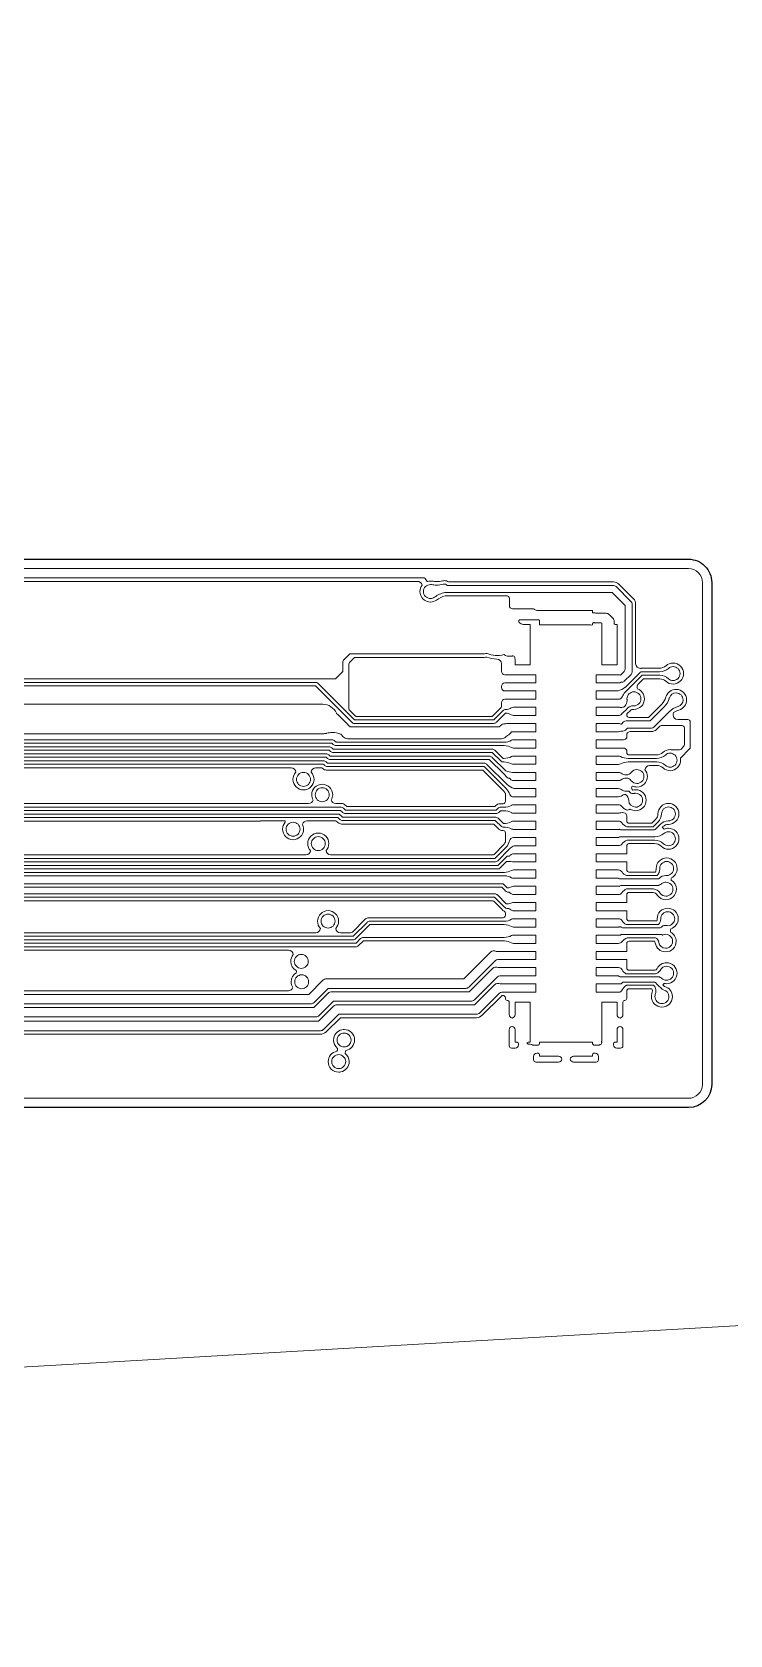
# Model space of a CAD drawing. Extents: x 3811 to 4710, y -385 to -198.
# Drawn here: x 4559.86 to 4574.87, y -254.53 to -220.06 of the extents above; entities that cross this region are included whole.
import ezdxf

# ---------------------------------------------------------------- set-up
doc = ezdxf.new("R2010")
doc.units = 0
doc.layers.get('0').update_dxf_attribs({"lineweight": 9})
doc.layers.add('gbr-outline-dxf_layer1', color=2, linetype='Continuous')
doc.layers.add('備註', color=1, linetype='Continuous', lineweight=9)

msp = doc.modelspace()

# ---------------------------------------------------------------- linework, layer by layer
for p, q in [((4570.305, -233.878), (4570.216, -233.878)), ((4570.044, -234.629), (4570.044, -234.629)), ((4572.639, -236.034), (4572.637, -236.034)), ((4572.473, -237.728), (4572.384, -237.728)), ((4572.473, -238.778), (4572.384, -238.778))]:
    msp.add_line(p, q)
at = {"linetype": 'Continuous'}
for points in [[(4530.112, -254.33), (4547.294, -254.33, 0.198918), (4547.86, -254.096), (4554.409, -247.547), (4558.615, -243.341), (4558.615, -243.341), (4558.615, -243.341, -0.050228), (4558.801, -243.189, -0.147143), (4559.463, -242.989), (4559.463, -242.989), (4566.526, -242.989), (4566.526, -242.989), (4573.977, -242.989, 0.414221), (4574.276, -242.689), (4574.276, -242.689), (4574.276, -231.894, 0.414221), (4573.977, -231.594), (4566.526, -231.594), (4566.526, -231.594), (4559.464, -231.594)], [(4557.176, -233.97), (4566.385, -233.97), (4566.531, -233.824, 0.198959), (4566.546, -233.789), (4566.546, -233.598, -0.198766), (4566.561, -233.563), (4566.692, -233.431), (4569.536, -233.431, 0.054758), (4569.647, -233.419, 0.18255), (4570.005, -233.446, 0.166934), (4570.163, -233.48, 0.177252), (4570.184, -233.478, -0.037265), (4570.19, -233.475, 0.006638), (4570.196, -233.474, -0.041609), (4570.203, -233.473, 0.010545), (4570.204, -233.473, -0.408018), (4570.246, -233.517, 0.010265), (4570.246, -233.518, -0.03682), (4570.246, -233.524, 0.145446), (4570.248, -233.541), (4570.248, -233.663), (4570.576, -233.663), (4570.576, -232.801), (4570.456, -232.801, 0.084335), (4570.446, -232.799, -0.143779), (4570.357, -232.771, 0.086631), (4570.348, -232.765, -0.030993), (4570.333, -232.752, -0.147947), (4570.326, -232.731, 0.010282), (4570.326, -232.73, -0.266808), (4570.346, -232.698), (4570.752, -232.698, 0.019184), (4570.754, -232.698, -0.414291), (4570.774, -232.718, 0.012965), (4570.774, -232.72), (4570.774, -232.803), (4571.867, -232.803, 0.334857), (4571.903, -232.803), (4571.915, -232.803), (4571.915, -232.781, 0.016191), (4571.915, -232.779, -0.414151), (4571.935, -232.759, 0.093233), (4571.946, -232.757, 0.060957), (4571.971, -232.759), (4572.1, -232.759, -0.281046), (4572.114, -232.782, 0.009882), (4572.114, -232.783, -0.072201), (4572.113, -232.79, 0.153587), (4572.113, -232.808), (4572.113, -233.663), (4572.441, -233.663), (4572.441, -232.801), (4572.41, -232.801, 0.012686), (4572.409, -232.801, -0.414401), (4572.379, -232.771), (4572.379, -232.77), (4572.379, -232.735, 0.204365), (4572.349, -232.661), (4572.276, -232.588, 0.206185), (4572.202, -232.556), (4571.995, -232.556, 0.086963), (4571.961, -232.55), (4571.921, -232.55, -0.195241), (4571.915, -232.536, 0.012584), (4571.915, -232.535), (4571.915, -232.5), (4571.321, -232.5, 0.078226), (4571.29, -232.495), (4570.715, -232.495, -0.174001), (4570.657, -232.467, 0.300706), (4570.625, -232.46), (4570.196, -232.46, 0.016248), (4570.195, -232.46, -0.414239), (4570.125, -232.39, 0.016185), (4570.125, -232.388), (4570.125, -232.234, 0.414257), (4570.075, -232.184), (4568.747, -232.184, 0.091662), (4568.56, -232.272, -0.005103), (4568.558, -232.274, -0.154451), (4568.428, -232.315, -0.41422), (4568.202, -232.089, -0.162487), (4568.247, -231.953, 0.361182), (4568.147, -231.87), (4559.463, -231.87)], [(4559.463, -231.794), (4568.293, -231.794, -0.112452), (4568.355, -231.875, -0.081697), (4568.428, -231.863, -0.042328), (4568.466, -231.866, 0.040411), (4568.557, -231.874, 0.057798), (4568.688, -231.859, -0.057822), (4568.725, -231.854, -0.14837), (4568.817, -231.882), (4572.368, -231.882, -0.199051), (4572.474, -231.926), (4572.796, -232.248, -0.19881), (4572.84, -232.355), (4572.84, -233.644, 0.39948), (4572.942, -233.741, 0.024961), (4572.952, -233.741, -0.023801), (4572.963, -233.74), (4572.963, -233.74), (4573.349, -233.74, -0.015582), (4573.355, -233.74, 0.186617), (4573.493, -233.687), (4573.493, -233.686, -0.005442), (4573.495, -233.685, -0.185336), (4573.646, -233.627, -0.414224), (4573.872, -233.853, -0.414189), (4573.646, -234.079, -0.187941), (4573.493, -234.02, 0.182987), (4573.358, -233.967), (4573.356, -233.967, -0.023047), (4573.345, -233.967), (4573.01, -233.967), (4572.903, -234.073, 0.199579), (4572.873, -234.146, 0.098841), (4572.881, -234.185, -0.315192), (4573.03, -234.397, -0.414217), (4572.804, -234.623, -0.014226), (4572.791, -234.623, 0.010918), (4572.787, -234.623, 0.184327), (4572.729, -234.645), (4572.72, -234.654, -0.01988), (4572.713, -234.66), (4572.665, -234.708, 0.198814), (4572.65, -234.744), (4572.65, -234.746, 0.414254), (4572.7, -234.796), (4573.119, -234.796), (4573.401, -234.514), (4573.402, -234.513), (4573.402, -234.513, 0.126417), (4573.492, -234.36), (4573.492, -234.359, -0.004468), (4573.493, -234.357, -0.333194), (4573.71, -234.194, -0.414224), (4573.936, -234.42, -0.336251), (4573.771, -234.638, 0.089182), (4573.658, -234.694, 0.124841), (4573.645, -234.742, 0.414018), (4573.747, -234.844), (4573.966, -234.844, -0.414254), (4574.016, -234.894), (4574.016, -235.438, -0.198827), (4574.001, -235.473), (4573.803, -235.671, -0.050164), (4573.808, -235.716, -0.414224), (4573.582, -235.942, -0.185015), (4573.431, -235.884), (4573.43, -235.884, 0.186292), (4573.291, -235.83), (4573.291, -235.83)], [(4529.663, -232.085), (4540.207, -232.085, 0.00864), (4540.208, -232.085, -0.193579), (4540.321, -232.13), (4541.866, -233.675, 0.202796), (4542.093, -233.771), (4550.765, -233.771, 0.056758), (4550.836, -233.778), (4551.062, -233.778), (4551.653, -234.369, 0.202861), (4551.881, -234.466), (4556.401, -234.466), (4556.991, -235.055, 0.20452), (4557.222, -235.148), (4566.113, -235.148, 0.062482), (4566.191, -235.139, 0.010822), (4566.196, -235.137, -0.066681), (4566.317, -235.121, 0.008305), (4566.321, -235.121, -0.099484), (4566.499, -235.158), (4566.555, -235.215, 0.20508), (4566.647, -235.254)], [(4569.536, -233.507), (4566.818, -233.507, 0.198766), (4566.783, -233.521), (4566.689, -233.616, 0.198996), (4566.674, -233.651), (4566.674, -234.605, 0.137376), (4566.681, -234.631), (4566.818, -234.768, 0.082421), (4566.833, -234.774)], [(4570.216, -233.878), (4570.028, -233.878, -0.394643), (4569.956, -233.805), (4569.956, -233.644, 0.41134), (4569.855, -233.542, -0.095695), (4569.638, -233.498, -0.043738), (4569.536, -233.507), (4569.536, -233.507)], [(4570.044, -234.629), (4570.026, -234.629, 0.20031), (4569.999, -234.64), (4569.793, -234.846), (4569.793, -234.847, -0.199138), (4569.784, -234.85, 0.010915), (4569.782, -234.85), (4566.793, -234.85), (4565.998, -234.056, 0.208755), (4565.97, -234.045), (4557.145, -234.045)], [(4570.216, -234.228), (4570.029, -234.228, -0.407922), (4569.956, -234.153), (4569.956, -234.152), (4569.956, -234.129, -0.407934), (4570.031, -234.055, 0.014695), (4570.032, -234.055), (4570.216, -234.055), (4570.216, -234.055), (4570.698, -234.055), (4570.698, -233.969, 0.017185), (4570.698, -233.964), (4570.698, -233.878), (4570.612, -233.878, 0.009209), (4570.61, -233.878), (4570.305, -233.878)], [(4557.131, -234.119), (4565.956, -234.119), (4566.749, -234.912, 0.218554), (4566.777, -234.925), (4569.784, -234.925, 0.01351), (4569.785, -234.925, 0.193717), (4569.845, -234.9), (4569.846, -234.899), (4570.041, -234.704), (4570.042, -234.704, 0.016918), (4570.044, -234.704, -0.146398), (4570.166, -234.74, 0.149279), (4570.216, -234.755), (4570.305, -234.755), (4570.698, -234.755), (4570.698, -234.578), (4570.305, -234.578)], [(4566.833, -234.774), (4569.749, -234.774, 0.082403), (4569.764, -234.768), (4569.945, -234.587, -0.01238), (4569.949, -234.583, 0.138947), (4569.956, -234.557), (4569.956, -234.482, 0.014748), (4569.956, -234.48, -0.414241), (4570.031, -234.405), (4570.031, -234.405), (4570.216, -234.405), (4570.216, -234.405), (4570.698, -234.405), (4570.698, -234.228), (4570.308, -234.228, 0.009209), (4570.305, -234.228), (4570.216, -234.228)], [(4571.991, -234.755), (4572.384, -234.755), (4572.473, -234.755, 0.279362), (4572.552, -234.708, -0.007694), (4572.555, -234.703, 0.144311), (4572.573, -234.693), (4572.642, -234.625), (4572.642, -234.624), (4572.666, -234.6), (4572.666, -234.6), (4572.666, -234.6), (4572.676, -234.59, -0.184942), (4572.785, -234.547, 0.015793), (4572.787, -234.547, -0.013239), (4572.796, -234.547, 0.018546), (4572.799, -234.547, 0.009074), (4572.804, -234.547, 0.414224), (4572.954, -234.397, 0.414224), (4572.804, -234.247, 0.414224), (4572.654, -234.397, 0.0282), (4572.655, -234.414, 0.014265), (4572.655, -234.416, -0.0295), (4572.656, -234.435, 0.01027), (4572.656, -234.436, -0.188333), (4572.613, -234.548), (4572.593, -234.567, -0.102588), (4572.523, -234.582, 0.010196), (4572.521, -234.582, -0.043168), (4572.491, -234.579, 0.04953), (4572.473, -234.578), (4572.384, -234.578)], [(4571.991, -235.105), (4572.384, -235.105), (4572.473, -235.105, 0.13588), (4572.519, -235.093), (4572.568, -235.093, 0.199245), (4572.622, -235.07), (4572.668, -235.025), (4573.182, -235.025, 0.189007), (4573.234, -235.004, 0.010551), (4573.236, -235.002), (4573.563, -234.675), (4573.563, -234.675), (4573.564, -234.674, -0.126892), (4573.751, -234.564, 0.006931), (4573.752, -234.564, 0.332085), (4573.86, -234.42, 0.414224), (4573.71, -234.27, 0.333341), (4573.566, -234.378), (4573.565, -234.379, -0.127397), (4573.456, -234.567), (4573.455, -234.567), (4573.455, -234.567), (4573.15, -234.872), (4572.636, -234.872, 0.199245), (4572.582, -234.895), (4572.537, -234.94), (4572.519, -234.94, 0.136419), (4572.473, -234.928), (4572.384, -234.928)], [(4566.647, -235.254), (4569.959, -235.254, 0.203486), (4570.051, -235.217), (4570.051, -235.217), (4570.086, -235.182, 0.232825), (4570.169, -235.105), (4570.305, -235.105, 0.009235), (4570.308, -235.105), (4570.698, -235.105), (4570.698, -234.928), (4570.216, -234.928), (4570.216, -234.928), (4570.084, -234.928, 0.087873), (4570.053, -234.933, 0.006987), (4570.05, -234.933), (4570.031, -234.933, 0.203486), (4569.939, -234.97), (4569.939, -234.97), (4569.909, -235), (4566.7, -235), (4566.662, -234.962, 0.01112), (4566.658, -234.959), (4566.443, -234.743, 0.080066), (4566.411, -234.719, -0.006673), (4566.406, -234.708, 0.302099), (4566.113, -234.513), (4557.346, -234.513)], [(4570.305, -234.578), (4570.216, -234.578, 0.143049), (4570.168, -234.592, 0.011095), (4570.167, -234.592, -0.14339), (4570.048, -234.629), (4570.044, -234.629)], [(4573.182, -235.1), (4572.72, -235.1, 0.198889), (4572.685, -235.115), (4572.676, -235.124, -0.017396), (4572.668, -235.131), (4572.668, -235.131, 0.217225), (4572.65, -235.169), (4572.65, -235.215), (4572.65, -235.215, -0.064264), (4572.648, -235.234, -0.291804), (4572.58, -235.278), (4572.579, -235.278), (4572.475, -235.278, 0.007112), (4572.473, -235.278), (4572.384, -235.278)], [(4572.7, -235.604), (4573.282, -235.604, -0.018424), (4573.29, -235.603, 0.185563), (4573.429, -235.55, -0.188124), (4573.582, -235.49, -0.025861), (4573.605, -235.491), (4573.781, -235.491, 0.198867), (4573.817, -235.477), (4573.873, -235.42, 0.198814), (4573.888, -235.385), (4573.888, -235.022, 0.414106), (4573.838, -234.972), (4573.394, -234.972, 0.199439), (4573.358, -234.987), (4573.289, -235.056, -0.198816), (4573.182, -235.1), (4573.182, -235.1)], [(4556.77, -235.879), (4556.77, -235.879, -0.198406), (4556.69, -235.846), (4556.217, -235.372), (4551.308, -235.372, 0.41409), (4551.206, -235.474, 0.198995), (4551.236, -235.546), (4551.519, -235.829), (4555.434, -235.829), (4555.434, -235.829, -0.198406), (4555.514, -235.862), (4556.3, -236.649), (4565.808, -236.649, 0.332545), (4565.906, -236.575, -0.134429), (4565.875, -236.46, -0.414196), (4566.101, -236.234, -0.41422), (4566.327, -236.46, -0.134366), (4566.295, -236.575, 0.332717), (4566.393, -236.649), (4566.515, -236.649), (4566.515, -236.649, -0.198406), (4566.595, -236.682), (4566.613, -236.7, 0.198814), (4566.649, -236.714)], [(4556.896, -235.503), (4566.245, -235.503, 0.016798), (4566.247, -235.503, -0.19903), (4566.256, -235.507, 0.012303), (4566.257, -235.508), (4566.277, -235.528, 0.015587), (4566.278, -235.529, 0.192561), (4566.339, -235.553, 0.01086), (4566.34, -235.553), (4569.651, -235.553, 0.053654), (4569.659, -235.554), (4569.754, -235.554), (4569.755, -235.554, -0.184898), (4569.763, -235.558, 0.012661), (4569.764, -235.559), (4569.947, -235.741, 0.218454), (4569.975, -235.754), (4570.002, -235.754), (4570.002, -235.754, 0.003138), (4570.007, -235.754), (4570.009, -235.754, -0.113979), (4570.174, -235.795, 0.121757), (4570.216, -235.805), (4570.216, -235.805), (4570.698, -235.805), (4570.698, -235.628), (4570.308, -235.628, 0.009209), (4570.305, -235.628), (4570.216, -235.628, 0.123536), (4570.174, -235.638, -0.114048), (4570.008, -235.679, 0.003482), (4570.003, -235.679, 0.016889), (4570, -235.679), (4569.991, -235.679), (4569.816, -235.504, 0.015123), (4569.815, -235.503, 0.192533), (4569.754, -235.479, 0.010992), (4569.753, -235.479), (4569.664, -235.479, 0.04358), (4569.658, -235.478), (4566.339, -235.478), (4566.338, -235.478, -0.185081), (4566.33, -235.475, 0.012302), (4566.329, -235.474), (4566.309, -235.454, 0.015657), (4566.307, -235.453, 0.182707), (4566.25, -235.428, 0.022123), (4566.247, -235.428), (4556.91, -235.428)], [(4556.956, -235.354), (4566.309, -235.354, 0.010237), (4566.31, -235.354, -0.158356), (4566.317, -235.357, 0.008712), (4566.318, -235.357), (4566.338, -235.377, 0.012265), (4566.339, -235.378, 0.193368), (4566.399, -235.404, 0.013746), (4566.401, -235.404), (4569.716, -235.404, 0.026663), (4569.72, -235.404), (4570.011, -235.404, 0.010987), (4570.012, -235.404), (4570.012, -235.404), (4570.017, -235.404, -0.120615), (4570.173, -235.444, 0.127422), (4570.216, -235.455), (4570.305, -235.455), (4570.698, -235.455), (4570.698, -235.278), (4570.305, -235.278)], [(4570.305, -235.278), (4570.216, -235.278, 0.119211), (4570.175, -235.287, 0.01353), (4570.174, -235.288, -0.124476), (4570.013, -235.329, 0.010924), (4570.011, -235.329), (4569.724, -235.329, 0.046862), (4569.717, -235.329), (4566.402, -235.329, 0.010834), (4566.401, -235.329, -0.182502), (4566.392, -235.326), (4566.392, -235.325), (4566.372, -235.306, 0.012072), (4566.371, -235.304, 0.19897), (4566.309, -235.279, 0.016951), (4566.307, -235.279), (4556.972, -235.279)], [(4572.384, -235.278), (4571.991, -235.278), (4571.991, -235.455), (4572.382, -235.455, 0.007106), (4572.384, -235.456), (4572.581, -235.456, -0.329162), (4572.65, -235.511, -0.0216), (4572.65, -235.518, 0.014674), (4572.65, -235.519), (4572.65, -235.553, 0.414254), (4572.7, -235.604)], [(4556.77, -235.803), (4566.123, -235.803), (4566.124, -235.803, -0.185109), (4566.132, -235.807, 0.012217), (4566.133, -235.808), (4566.153, -235.827, 0.015774), (4566.154, -235.829, 0.182753), (4566.211, -235.853, 0.022123), (4566.215, -235.853), (4569.528, -235.853, 0.049517), (4569.535, -235.853), (4569.579, -235.853), (4569.58, -235.853, -0.156072), (4569.587, -235.856, 0.01116), (4569.588, -235.857), (4570.024, -236.293, 0.012402), (4570.025, -236.294), (4570.055, -236.324, -0.089137), (4570.133, -236.449, 0.017627), (4570.134, -236.452, 0.299582), (4570.216, -236.506), (4570.305, -236.506, 0.009235), (4570.308, -236.505), (4570.698, -236.505), (4570.698, -236.328), (4570.229, -236.328, -0.105394), (4570.078, -236.241, 0.017483), (4570.076, -236.239), (4570.075, -236.238), (4570.075, -236.238), (4569.643, -235.806, 0.019689), (4569.641, -235.804, 0.198851), (4569.579, -235.778, 0.010951), (4569.578, -235.778), (4569.54, -235.778, 0.049512), (4569.532, -235.778), (4566.217, -235.778, 0.016814), (4566.215, -235.778, -0.199204), (4566.206, -235.774, 0.012188), (4566.205, -235.773), (4566.185, -235.753, 0.015745), (4566.184, -235.752, 0.192404), (4566.123, -235.728, 0.010992), (4566.122, -235.728), (4556.786, -235.728)], [(4556.832, -235.653), (4566.185, -235.653), (4566.186, -235.653, -0.184982), (4566.194, -235.657, 0.012303), (4566.195, -235.658), (4566.215, -235.678, 0.015587), (4566.216, -235.679, 0.18277), (4566.273, -235.703, 0.022107), (4566.277, -235.703), (4569.592, -235.703, 0.037309), (4569.597, -235.704), (4569.692, -235.704), (4569.693, -235.704, -0.156058), (4569.7, -235.706, 0.011073), (4569.701, -235.707), (4569.999, -236.005, 0.012422), (4570, -236.006), (4570.087, -236.093, 0.208773), (4570.115, -236.104), (4570.132, -236.104, -0.015047), (4570.145, -236.121), (4570.146, -236.121, 0.231268), (4570.216, -236.156), (4570.305, -236.156), (4570.698, -236.156), (4570.698, -235.978), (4570.305, -235.978)], [(4570.305, -235.978), (4570.216, -235.978), (4570.214, -235.978, 0.020975), (4570.211, -235.978, -0.012314), (4570.194, -235.978, 0.010511), (4570.193, -235.978, -0.103344), (4570.047, -235.947), (4569.756, -235.656, 0.019813), (4569.754, -235.654, 0.198844), (4569.692, -235.628, 0.010898), (4569.691, -235.629), (4569.6, -235.629, 0.037308), (4569.594, -235.628), (4566.279, -235.628, 0.016814), (4566.277, -235.628, -0.199093), (4566.268, -235.625, 0.012302), (4566.267, -235.623), (4566.247, -235.604, 0.015597), (4566.245, -235.602, 0.192382), (4566.185, -235.578, 0.010978), (4566.184, -235.578), (4556.848, -235.578)], [(4572.384, -235.628), (4571.991, -235.628), (4571.991, -235.806), (4572.384, -235.806), (4572.473, -235.806, 0.123816), (4572.515, -235.795, -0.117627), (4572.681, -235.754, 0.002578), (4572.684, -235.754, 0.016922), (4572.686, -235.754), (4573.288, -235.754, 0.016902), (4573.29, -235.754), (4573.296, -235.754, -0.178351), (4573.478, -235.825, 0.192122), (4573.582, -235.866)], [(4573.582, -235.866, 0.414224), (4573.732, -235.716, 0.414224), (4573.582, -235.566, 0.186445), (4573.481, -235.605), (4573.481, -235.605, -0.186678), (4573.29, -235.679), (4572.684, -235.679, 0.011005), (4572.683, -235.679), (4572.678, -235.679, -0.115199), (4572.516, -235.639, 0.12545), (4572.473, -235.628), (4572.384, -235.628)], [(4566.194, -235.929), (4566.194, -235.929, -0.198397), (4566.114, -235.896), (4566.112, -235.893, 0.199143), (4566.076, -235.879), (4565.965, -235.879, 0.397469), (4565.863, -235.975, -0.191696), (4565.925, -236.13, -0.414191), (4565.699, -236.356, -0.41422), (4565.473, -236.13, -0.193358), (4565.535, -235.974, 0.394444), (4565.434, -235.879), (4556.77, -235.879)], [(4566.649, -236.714), (4569.791, -236.714, 0.198887), (4569.827, -236.7), (4569.835, -236.691, -0.2139), (4569.92, -236.653), (4569.994, -236.653, 0.38194), (4570.039, -236.604), (4570.039, -236.436, 0.036818), (4570.038, -236.428, 0.046894), (4570, -236.377), (4569.97, -236.346, -0.015788), (4569.965, -236.341), (4569.553, -235.929), (4569.532, -235.929, -0.014959), (4569.526, -235.929), (4569.524, -235.929), (4566.194, -235.929)], [(4573.291, -235.83), (4573.29, -235.83, -0.018804), (4573.282, -235.83), (4573.141, -235.83, 0.383036), (4573.039, -235.921, -0.179254), (4573.094, -236.068, -0.41418), (4572.868, -236.294, -0.108063), (4572.773, -236.274), (4572.769, -236.278, 0.198996), (4572.754, -236.314, 0.198989), (4572.769, -236.349), (4572.779, -236.36, -0.069153), (4572.841, -236.351, -0.414223), (4573.067, -236.577, -0.414192), (4572.841, -236.803, -0.136285), (4572.724, -236.771, 0.05636), (4572.703, -236.78, -0.117161), (4572.669, -236.788, 0.012104), (4572.668, -236.788, -0.103429), (4572.638, -236.782, 0.019324), (4572.603, -236.766, -0.095099), (4572.544, -236.713, 0.016988), (4572.543, -236.711, 0.228118), (4572.473, -236.678), (4572.473, -236.678), (4571.991, -236.678), (4571.991, -236.856), (4572.382, -236.856, 0.007335), (4572.384, -236.856), (4572.473, -236.856, 0.069597), (4572.498, -236.852, -0.067207), (4572.553, -236.845, 0.015906), (4572.555, -236.845, -0.073713), (4572.616, -236.854, -0.247825), (4572.65, -236.915), (4572.65, -237.024, 0.381968), (4572.695, -237.074), (4573.188, -237.074), (4573.27, -236.992), (4573.271, -236.991, 0.197803), (4573.32, -236.871), (4573.32, -236.871), (4573.32, -236.871), (4573.32, -236.871, -0.41422), (4573.546, -236.645, -0.414223), (4573.772, -236.871, -0.413704), (4573.546, -237.097), (4573.546, -237.097)], [(4572.384, -235.978), (4571.991, -235.978), (4571.991, -236.155), (4572.384, -236.155), (4572.473, -236.155, 0.153753), (4572.524, -236.139, 0.014288), (4572.526, -236.138, -0.159107), (4572.637, -236.102), (4572.638, -236.102), (4572.639, -236.102), (4572.639, -236.102, 0.004183), (4572.641, -236.102, -0.232577), (4572.747, -236.157, 0.012497), (4572.748, -236.158, 0.23578), (4572.868, -236.218)], [(4572.637, -236.034), (4572.637, -236.034, -0.155502), (4572.529, -235.997, 0.169267), (4572.473, -235.978), (4572.384, -235.978)], [(4572.868, -236.218, 0.414224), (4573.018, -236.068, 0.414224), (4572.868, -235.918, 0.234865), (4572.748, -235.978, 0.014124), (4572.747, -235.979, -0.232519), (4572.641, -236.034), (4572.64, -236.034, 0.012825), (4572.639, -236.034), (4572.639, -236.034)], [(4534.271, -236.676), (4553.796, -236.676), (4555.012, -237.893, 0.210042), (4555.04, -237.905), (4569.811, -237.905, 0.011026), (4569.812, -237.905, 0.198799), (4569.874, -237.879), (4569.874, -237.879), (4569.874, -237.879), (4570.112, -237.641), (4570.112, -237.641), (4570.142, -237.611, -0.083976), (4570.232, -237.556), (4570.305, -237.556), (4570.698, -237.556), (4570.698, -237.378), (4570.305, -237.378)], [(4570.305, -237.378), (4570.216, -237.378, 0.36078), (4570.128, -237.45, -0.125297), (4570.058, -237.589), (4569.821, -237.826), (4569.821, -237.826), (4569.821, -237.826, -0.184804), (4569.813, -237.83), (4569.812, -237.83), (4555.056, -237.83), (4553.839, -236.613, 0.210042), (4553.811, -236.601), (4534.284, -236.601)], [(4556.253, -236.799), (4566.494, -236.799, 0.01036), (4566.496, -236.799, -0.158862), (4566.503, -236.802), (4566.503, -236.803), (4566.539, -236.838, 0.012534), (4566.54, -236.839, 0.193905), (4566.6, -236.865, 0.013554), (4566.602, -236.865), (4569.838, -236.865, 0.021256), (4569.841, -236.865, 0.19061), (4569.9, -236.839), (4569.9, -236.839), (4569.936, -236.804), (4570.006, -236.804, 0.016902), (4570.008, -236.804, 0.010672), (4570.01, -236.804, -0.121592), (4570.174, -236.845, 0.01289), (4570.176, -236.846, 0.117751), (4570.216, -236.855), (4570.305, -236.855), (4570.698, -236.855), (4570.698, -236.678), (4570.305, -236.678)], [(4570.305, -236.678), (4570.216, -236.678, 0.119097), (4570.175, -236.687, 0.010197), (4570.174, -236.688, -0.12157), (4570.01, -236.729, 0.010564), (4570.009, -236.729), (4569.923, -236.729, 0.221901), (4569.893, -236.74), (4569.847, -236.786, -0.198743), (4569.838, -236.79, 0.016983), (4569.836, -236.79), (4566.603, -236.79, 0.011026), (4566.602, -236.79, -0.182693), (4566.594, -236.787), (4566.593, -236.786), (4566.558, -236.751, 0.012424), (4566.557, -236.75, 0.199557), (4566.495, -236.724, 0.016797), (4566.492, -236.724), (4556.269, -236.724)], [(4572.53, -237.218), (4572.642, -237.218, 0.033794), (4572.646, -237.218), (4573.231, -237.218, 0.215102), (4573.257, -237.209), (4573.258, -237.208), (4573.372, -237.093), (4573.373, -237.093), (4573.373, -237.093, -0.195257), (4573.542, -237.021, 0.006153), (4573.546, -237.021, 0.414224), (4573.696, -236.871, 0.414224), (4573.546, -236.721, 0.411478), (4573.396, -236.87, 0.014114), (4573.396, -236.871, -0.197646), (4573.325, -237.044), (4573.324, -237.045), (4573.324, -237.045), (4573.219, -237.15), (4572.651, -237.15, -0.137119), (4572.547, -237.067, 0.248225), (4572.473, -237.028), (4572.384, -237.028)], [(4555.087, -237.754), (4565.757, -237.754, 0.358664), (4565.849, -237.662, -0.184976), (4565.791, -237.511, -0.414189), (4566.017, -237.285, -0.414224), (4566.243, -237.511, -0.183799), (4566.186, -237.661, 0.360427), (4566.277, -237.754), (4569.77, -237.754, 0.153246), (4569.797, -237.742), (4570.002, -237.537, 0.07115), (4570.039, -237.48), (4570.039, -237.276, 0.414251), (4569.993, -237.23), (4569.988, -237.23, 0.061026), (4569.985, -237.23, -0.0066), (4569.983, -237.23, -0.006603), (4569.98, -237.23), (4569.98, -237.23, -0.199227), (4569.9, -237.197), (4569.809, -237.105, 0.198964), (4569.773, -237.09), (4566.519, -237.09, -0.198955), (4566.439, -237.057), (4566.42, -237.039, 0.198818), (4566.385, -237.024), (4565.77, -237.024, 0.321782), (4565.674, -237.094, -0.12428), (4565.701, -237.201, -0.41418), (4565.475, -237.427, -0.414185), (4565.249, -237.201, -0.183106), (4565.306, -237.051), (4565.306, -237.024), (4564.776, -237.024), (4564.775, -237.025, -0.015509), (4564.768, -237.025), (4556.191, -237.025, -0.19896)], [(4556.191, -236.949), (4564.768, -236.949, 0.03245), (4564.772, -236.949), (4566.432, -236.949), (4566.433, -236.949, -0.156054), (4566.44, -236.952, 0.011309), (4566.441, -236.953), (4566.477, -236.989, 0.015188), (4566.479, -236.991, 0.192733), (4566.539, -237.015, 0.01086), (4566.541, -237.015), (4569.82, -237.015), (4569.821, -237.015, -0.155691), (4569.828, -237.017, 0.011131), (4569.829, -237.018), (4569.954, -237.143, 0.215211), (4569.983, -237.154), (4569.991, -237.154, 0.016829), (4569.993, -237.154, -0.114136), (4570.177, -237.197, 0.027268), (4570.18, -237.198, 0.102828), (4570.216, -237.205), (4570.216, -237.206), (4570.698, -237.206), (4570.698, -237.028), (4570.308, -237.028, 0.009209), (4570.305, -237.028), (4570.216, -237.028, 0.119006), (4570.175, -237.037, -0.111798), (4569.996, -237.079), (4569.884, -236.967, 0.019762), (4569.882, -236.965, 0.19858), (4569.82, -236.94, 0.010992), (4569.819, -236.94), (4566.539, -236.94), (4566.539, -236.94, -0.185081), (4566.53, -236.936, 0.012648), (4566.529, -236.935), (4566.496, -236.902, 0.019532), (4566.494, -236.9, 0.198877), (4566.432, -236.874, 0.011092), (4566.431, -236.874), (4564.768, -236.874, 0.03245), (4564.763, -236.874), (4556.207, -236.874)], [(4572.384, -237.028), (4571.991, -237.028), (4571.991, -237.206), (4572.384, -237.206), (4572.473, -237.206, 0.055972), (4572.493, -237.203, -0.005625), (4572.498, -237.202), (4572.504, -237.208, 0.208836), (4572.53, -237.218)], [(4573.546, -237.097), (4573.546, -237.097, 0.1977), (4573.427, -237.146), (4573.426, -237.147), (4573.414, -237.16), (4573.454, -237.2, -0.106215), (4573.547, -237.18, -0.41422), (4573.773, -237.406, -0.41422), (4573.547, -237.632, -0.1948), (4573.389, -237.568, 0.185354), (4573.249, -237.51), (4572.695, -237.51, 0.381951), (4572.65, -237.559), (4572.65, -237.728), (4572.473, -237.728)], [(4572.384, -237.378), (4571.991, -237.378), (4571.991, -237.555), (4572.384, -237.555), (4572.473, -237.555, 0.234427), (4572.544, -237.52), (4572.544, -237.52, -0.135932), (4572.657, -237.434), (4573.247, -237.434, 0.017681), (4573.25, -237.434), (4573.25, -237.434), (4573.25, -237.434, -0.185711), (4573.442, -237.514, 0.195749), (4573.547, -237.556)], [(4573.547, -237.556, 0.414224), (4573.697, -237.406, 0.414224), (4573.547, -237.256, 0.180314), (4573.449, -237.293, 0.009392), (4573.448, -237.293, -0.178465), (4573.261, -237.365), (4573.252, -237.365), (4573.252, -237.365, 0.016434), (4573.25, -237.365), (4572.65, -237.365, 0.014883), (4572.648, -237.365), (4572.505, -237.365, 0.190797), (4572.482, -237.374, 0.010423), (4572.481, -237.375), (4572.478, -237.378, 0.014458), (4572.473, -237.378), (4572.384, -237.378)], [(4554.98, -238.055), (4569.895, -238.055, 0.223377), (4569.923, -238.041), (4570.065, -237.899, -0.058742), (4570.121, -237.892, 0.01586), (4570.123, -237.892, -0.070977), (4570.191, -237.902, 0.013787), (4570.193, -237.903, 0.065818), (4570.216, -237.906), (4570.305, -237.906, 0.009235), (4570.308, -237.906), (4570.698, -237.906), (4570.698, -237.728), (4570.216, -237.728), (4570.216, -237.728), (4570.216, -237.728, 0.211295), (4570.15, -237.757, 0.01065), (4570.149, -237.758, -0.031428), (4570.128, -237.779), (4570.095, -237.779, 0.200381), (4570.068, -237.79), (4570.019, -237.839), (4570.019, -237.84), (4569.879, -237.98), (4554.993, -237.98)], [(4572.384, -237.728), (4571.991, -237.728), (4571.991, -237.906), (4572.384, -237.906), (4572.473, -237.906), (4572.65, -237.906), (4572.65, -238.074, 0.381963), (4572.695, -238.124), (4573.266, -238.124, 0.123131), (4573.282, -238.059, 0.007736), (4573.282, -238.056, -0.010639), (4573.282, -238.046, -0.414224), (4573.508, -237.82, -0.414222), (4573.734, -238.046, -0.282657), (4573.61, -238.248, 0.071218), (4573.606, -238.276, 0.051852), (4573.608, -238.297, -0.263566), (4573.718, -238.491, -0.414196), (4573.492, -238.717, -0.24944), (4573.304, -238.617), (4573.304, -238.617), (4573.304, -238.616, 0.192666), (4573.219, -238.559), (4572.698, -238.559, 0.401238), (4572.65, -238.609), (4572.65, -238.778), (4572.473, -238.778)], [(4534.009, -239.474), (4553.878, -239.474, 0.208774), (4553.905, -239.463), (4555.164, -238.205), (4567.342, -238.205, 0.049964), (4567.349, -238.204), (4570.015, -238.204, 0.010987), (4570.016, -238.204), (4570.016, -238.204), (4570.016, -238.204), (4570.022, -238.204, -0.122411), (4570.173, -238.244), (4570.173, -238.244, 0.12672), (4570.216, -238.256), (4570.305, -238.256), (4570.698, -238.256), (4570.698, -238.078), (4570.305, -238.078)], [(4570.305, -238.078), (4570.216, -238.078, 0.131688), (4570.171, -238.09, -0.122289), (4570.021, -238.129), (4570.018, -238.129, 0.023291), (4570.015, -238.129), (4567.345, -238.129, 0.049964), (4567.338, -238.13), (4555.149, -238.13, 0.195893), (4555.122, -238.14), (4555.122, -238.141), (4553.863, -239.399), (4534.133, -239.399, 0.01096)], [(4555.131, -238.45), (4569.963, -238.45), (4570.035, -238.521, 0.022181), (4570.037, -238.523), (4570.056, -238.542, 0.20992), (4570.083, -238.554), (4570.119, -238.554, -0.06414), (4570.153, -238.58, 0.026033), (4570.156, -238.583, 0.185689), (4570.216, -238.606), (4570.216, -238.606), (4570.698, -238.606), (4570.698, -238.428), (4570.308, -238.428, 0.009209), (4570.305, -238.428), (4570.216, -238.428, 0.133172), (4570.171, -238.44, -0.125801), (4570.09, -238.461, 0.010351), (4570.089, -238.461, -0.013943), (4570.08, -238.46), (4570.007, -238.388, 0.220261), (4569.978, -238.375), (4555.117, -238.375, 0.208774)], [(4570.305, -238.778), (4570.216, -238.778, 0.100306), (4570.181, -238.785, 0.013664), (4570.179, -238.786, -0.105753), (4570.081, -238.807, 0.010511), (4570.08, -238.807, -0.022577), (4570.058, -238.806), (4569.868, -238.615, 0.015435), (4569.866, -238.614, 0.1829), (4569.809, -238.59, 0.022172), (4569.806, -238.589), (4567.385, -238.589, 0.059013), (4567.376, -238.589), (4555.544, -238.589, 0.188771)], [(4555.56, -238.664), (4567.371, -238.664, 0.059006), (4567.38, -238.664), (4569.804, -238.664, 0.01675), (4569.806, -238.664, -0.199212), (4569.815, -238.668, 0.012461), (4569.816, -238.669), (4570.013, -238.867, 0.024497), (4570.016, -238.869), (4570.04, -238.893, 0.208306), (4570.068, -238.904), (4570.114, -238.904, -0.053179), (4570.156, -238.933, 0.185435), (4570.216, -238.956), (4570.305, -238.956), (4570.698, -238.956), (4570.698, -238.778), (4570.305, -238.778)], [(4557.077, -239.429), (4565.961, -239.429, 0.397357), (4566.063, -239.333, -0.191212), (4566.002, -239.178, -0.414196), (4566.228, -238.952, -0.414191), (4566.454, -239.178, -0.192866), (4566.391, -239.334, 0.39444), (4566.493, -239.429), (4566.713, -239.429, 0.198766), (4566.749, -239.415), (4567.027, -239.137, -0.198391), (4567.106, -239.104), (4569.989, -239.104, 0.414254), (4570.039, -239.054), (4570.039, -239.01, 0.26507), (4570.014, -238.967, -0.078573), (4569.986, -238.946), (4569.961, -238.922), (4569.961, -238.921), (4569.791, -238.752, 0.154394), (4569.764, -238.74), (4567.378, -238.74, -0.029125), (4567.365, -238.74), (4555.591, -238.74)], [(4572.384, -238.778), (4571.991, -238.778), (4571.991, -238.956), (4572.384, -238.956), (4572.473, -238.956), (4572.65, -238.956), (4572.65, -239.124, 0.414254), (4572.7, -239.174), (4573.281, -239.174, 0.068993), (4573.295, -239.171, 0.112456), (4573.304, -239.132), (4573.304, -239.131, -0.005558), (4573.304, -239.126, -0.414222), (4573.53, -238.9, -0.414224), (4573.756, -239.126, -0.328565), (4573.597, -239.342, 0.110517), (4573.587, -239.385, 0.065945), (4573.591, -239.412, -0.279063), (4573.712, -239.612, -0.41422), (4573.486, -239.838, -0.368428), (4573.263, -239.648, 0.150551), (4573.243, -239.61), (4572.7, -239.61, 0.414254), (4572.65, -239.66), (4572.65, -239.828), (4572.477, -239.828, 0.010944), (4572.473, -239.828), (4572.384, -239.828, 0.009235), (4572.382, -239.828), (4571.991, -239.828), (4571.991, -240.006), (4572.382, -240.006, 0.007106), (4572.384, -240.006), (4572.65, -240.006), (4572.65, -240.183, 0.414254), (4572.7, -240.233), (4573.261, -240.233, 0.083822), (4573.282, -240.222), (4573.297, -240.207, 0.041111), (4573.304, -240.197, -0.283921), (4573.506, -240.072, -0.414223), (4573.732, -240.298, -0.414191), (4573.506, -240.524, -0.054072), (4573.457, -240.519), (4573.425, -240.551), (4573.452, -240.579, 0.02494), (4573.465, -240.583, -0.337943), (4573.632, -240.801, -0.414192), (4573.406, -241.027, -0.414224), (4573.18, -240.801, -0.082921), (4573.192, -240.728), (4573.192, -240.727), (4573.192, -240.726, 0.083697), (4573.2, -240.68, 0.085299), (4573.192, -240.634), (4572.7, -240.634, 0.414254), (4572.65, -240.684), (4572.65, -240.842, -0.414264), (4572.609, -240.883, 0.414254), (4572.568, -240.924), (4572.568, -241.187), (4572.568, -241.188, -0.36956), (4572.505, -241.262, -0.370185), (4572.441, -241.188, 0.014275), (4572.441, -241.186), (4572.441, -240.921), (4572.113, -240.921), (4572.113, -241.758, 0.20348), (4572.11, -241.782, -0.061076), (4572.111, -241.792, 0.015294), (4572.111, -241.793, -0.22628), (4572.096, -241.825, 0.084623), (4572.068, -241.836, 0.117115), (4572.056, -241.843), (4571.947, -241.843, 0.016248), (4571.945, -241.843, -0.402956), (4571.915, -241.814), (4571.915, -241.78), (4570.774, -241.78), (4570.774, -241.811, 0.019438), (4570.774, -241.813, -0.394039), (4570.746, -241.843), (4570.632, -241.843, 0.172919), (4570.575, -241.824), (4570.53, -241.824), (4570.504, -241.799)], [(4557.093, -239.58), (4566.781, -239.58, 0.223201), (4566.81, -239.566), (4567.118, -239.258), (4567.118, -239.258), (4567.118, -239.258, -0.184864), (4567.126, -239.254), (4567.127, -239.254), (4570.015, -239.254, 0.010932), (4570.016, -239.254, -0.127275), (4570.173, -239.294, 0.009651), (4570.174, -239.295, 0.124136), (4570.216, -239.306), (4570.305, -239.306, 0.009235), (4570.308, -239.306), (4570.698, -239.306), (4570.698, -239.128), (4570.216, -239.128), (4570.216, -239.128), (4570.216, -239.128, 0.124315), (4570.174, -239.138, 0.009048), (4570.173, -239.139, -0.127254), (4570.017, -239.179, 0.011005), (4570.015, -239.179), (4567.128, -239.179, 0.010998), (4567.127, -239.179, 0.198754), (4567.065, -239.205), (4567.065, -239.205), (4567.065, -239.205), (4566.765, -239.505), (4557.079, -239.505, 0.205919)], [(4572.384, -239.128), (4571.991, -239.128), (4571.991, -239.306), (4572.384, -239.306), (4572.473, -239.306, 0.048392), (4572.49, -239.304, 0.013986), (4572.492, -239.304, -0.03938), (4572.524, -239.299), (4572.533, -239.309, 0.208836), (4572.559, -239.319), (4572.629, -239.319, 0.011488), (4572.63, -239.319)], [(4572.63, -239.319), (4573.343, -239.319, 0.011439), (4573.345, -239.319), (4573.371, -239.319, 0.200393), (4573.395, -239.308), (4573.426, -239.278, -0.069187), (4573.471, -239.271, 0.016045), (4573.473, -239.271, -0.045303), (4573.503, -239.274, 0.020144), (4573.505, -239.274, 0.041022), (4573.53, -239.276, 0.414224), (4573.68, -239.126, 0.414224), (4573.53, -238.976, 0.414224), (4573.38, -239.126, 0.0045), (4573.38, -239.128), (4573.38, -239.129), (4573.38, -239.13, 0.010878), (4573.38, -239.132, -0.201311), (4573.33, -239.25), (4572.637, -239.25, -0.147929), (4572.549, -239.171, 0.011961), (4572.549, -239.17, 0.258445), (4572.473, -239.128), (4572.384, -239.128)], [(4570.305, -239.478), (4570.216, -239.478, 0.120955), (4570.175, -239.488, 0.01497), (4570.173, -239.489, -0.126886), (4570.017, -239.529), (4566.989, -239.529, 0.013261), (4566.987, -239.529, 0.193697), (4566.927, -239.555), (4566.927, -239.555), (4566.927, -239.555), (4566.831, -239.651), (4566.831, -239.651, -0.174078), (4566.823, -239.655, 0.009666), (4566.822, -239.655), (4557.157, -239.655, 0.188771)], [(4557.173, -239.73), (4566.82, -239.73, 0.016922), (4566.822, -239.73, 0.198751), (4566.884, -239.704), (4566.884, -239.704), (4566.884, -239.704), (4566.98, -239.608), (4566.98, -239.608), (4566.98, -239.608, -0.199101), (4566.989, -239.604, 0.01102), (4566.99, -239.604), (4570.014, -239.604, 0.016861), (4570.016, -239.604), (4570.022, -239.604, -0.121994), (4570.172, -239.644, 0.128483), (4570.216, -239.656), (4570.305, -239.656), (4570.698, -239.656), (4570.698, -239.478), (4570.305, -239.478)], [(4572.384, -239.478), (4571.991, -239.478), (4571.991, -239.656), (4572.384, -239.656), (4572.473, -239.656, 0.231513), (4572.544, -239.621, -0.132078), (4572.662, -239.534), (4573.269, -239.534, -0.217497), (4573.338, -239.636, 0.016922), (4573.338, -239.638, 0.36348), (4573.486, -239.762)], [(4573.486, -239.762, 0.414224), (4573.636, -239.612, 0.414224), (4573.486, -239.462, 0.105642), (4573.424, -239.475, -0.022349), (4573.412, -239.48), (4573.408, -239.476, 0.210288), (4573.383, -239.465), (4573.28, -239.465, 0.011488), (4573.278, -239.465), (4572.656, -239.465, 0.011439), (4572.654, -239.465), (4572.547, -239.465, 0.204813), (4572.521, -239.475), (4572.521, -239.475), (4572.513, -239.483, -0.020272), (4572.491, -239.479, 0.021363), (4572.488, -239.479, 0.041003), (4572.473, -239.478), (4572.384, -239.478)], [(4565.378, -239.805), (4557.204, -239.805), (4555.947, -241.063), (4555.943, -241.072, -0.095008), (4555.916, -241.111), (4553.887, -243.14, -0.198933), (4553.799, -243.177), (4541.669, -243.177, -0.198941), (4541.58, -243.14), (4541.001, -242.56, 0.198854), (4540.966, -242.546), (4540.575, -242.546, 0.41412), (4540.525, -242.596), (4540.525, -243.934, 0.378884), (4540.569, -243.983)], [(4540.569, -243.983), (4553.905, -243.983), (4557.48, -240.409, -0.198926), (4557.71, -240.314), (4558.065, -240.314, -0.28102), (4558.355, -240.49, -0.053518), (4558.384, -240.514), (4558.548, -240.678), (4565.378, -240.678, 0.317362), (4565.468, -240.603, -0.140748), (4565.434, -240.483, -0.263947), (4565.544, -240.289, 0.052515), (4565.546, -240.268, 0.062636), (4565.543, -240.243, -0.274968), (4565.425, -240.044, -0.179323), (4565.479, -239.897, 0.384268), (4565.378, -239.805), (4565.378, -239.805)], [(4558.475, -240.957), (4565.851, -240.957, 0.204791), (4565.925, -240.928), (4566.229, -240.624), (4569.187, -240.624, 0.197509), (4569.258, -240.595), (4569.258, -240.594), (4569.824, -240.028), (4569.825, -240.028, -0.198962), (4569.878, -240.006), (4569.878, -240.006), (4570.216, -240.006), (4570.216, -240.006), (4570.698, -240.006), (4570.698, -239.828), (4570.308, -239.828, 0.010944), (4570.305, -239.828), (4570.216, -239.828)], [(4570.216, -239.828), (4569.841, -239.828, 0.334456), (4569.72, -239.845), (4569.144, -240.421), (4566.189, -240.421, 0.204791), (4566.115, -240.45), (4565.811, -240.754), (4558.517, -240.754)], [(4558.264, -241.238), (4565.963, -241.238, 0.204791), (4566.037, -241.209), (4566.344, -240.902), (4569.302, -240.902, 0.197509), (4569.373, -240.872), (4569.374, -240.872), (4569.867, -240.378), (4569.868, -240.378, -0.190308), (4569.918, -240.356), (4570.214, -240.356, 0.007335), (4570.216, -240.356), (4570.305, -240.356, 0.00941), (4570.308, -240.356), (4570.698, -240.356), (4570.698, -240.178), (4570.216, -240.178), (4570.216, -240.178), (4569.884, -240.178, 0.334883), (4569.763, -240.195), (4569.26, -240.699), (4566.304, -240.699, 0.204791), (4566.23, -240.728), (4565.923, -241.035), (4558.224, -241.035, 0.116574)], [(4570.216, -240.528), (4569.927, -240.528, 0.334256), (4569.806, -240.545), (4569.375, -240.976), (4566.417, -240.976, 0.194296), (4566.347, -241.005, 0.005899), (4566.345, -241.006), (4566.02, -241.332), (4558.602, -241.332, 0.194296)], [(4558.644, -241.535), (4566.062, -241.535, 0.194296), (4566.132, -241.507, 0.005899), (4566.133, -241.505), (4566.459, -241.18), (4569.413, -241.18, 0.208991), (4569.489, -241.15), (4569.911, -240.728), (4569.911, -240.728), (4569.911, -240.728, -0.193296), (4569.962, -240.706), (4570.216, -240.706), (4570.216, -240.706), (4570.698, -240.706), (4570.698, -240.528), (4570.307, -240.528, 0.007106), (4570.305, -240.528), (4570.216, -240.528)], [(4570.504, -241.799, -0.280319), (4570.531, -241.783), (4570.531, -241.783), (4570.576, -241.783), (4570.576, -240.921), (4570.248, -240.921), (4570.248, -241.191, -0.358966), (4570.184, -241.262, -0.362587), (4570.121, -241.189), (4570.121, -240.924, 0.414254), (4570.08, -240.883, -0.414264), (4570.039, -240.842), (4570.039, -240.827, 0.414254), (4569.989, -240.777, 0.198766), (4569.953, -240.792), (4569.542, -241.203, -0.199182), (4569.417, -241.255), (4566.501, -241.255), (4566.501, -241.255), (4566.491, -241.255), (4566.187, -241.559, -0.198923), (4566.062, -241.611), (4558.675, -241.611)], [(4570.171, -241.91, -0.414095), (4570.121, -241.86), (4570.121, -241.517, 0.014325), (4570.121, -241.515, -0.36955), (4570.184, -241.441, -0.364055), (4570.248, -241.514), (4570.248, -241.783), (4570.294, -241.783, -0.40304), (4570.323, -241.813, 0.012669), (4570.323, -241.814), (4570.323, -241.832)], [(4570.323, -241.832), (4570.323, -241.841, -0.406828), (4570.253, -241.91, 0.016185), (4570.251, -241.91), (4570.171, -241.91)]]:
    msp.add_lwpolyline(points, format="xyb", dxfattribs=at)
for points in [[(4572.384, -234.055), (4572.473, -234.055, 0.142702), (4572.521, -234.042), (4572.537, -234.042, 0.200315), (4572.591, -234.021, 0.007576), (4572.592, -234.019), (4572.742, -233.87, 0.200121), (4572.764, -233.817), (4572.764, -232.355, 0.206705), (4572.74, -232.3), (4572.421, -231.98, 0.205923), (4572.366, -231.958), (4568.79, -231.958, 0.26717), (4568.705, -231.933, -0.057014), (4568.559, -231.95, 0.00679), (4568.557, -231.95, -0.040948), (4568.452, -231.941, 0.015888), (4568.447, -231.94, 0.031947), (4568.428, -231.939, 0.414224), (4568.278, -232.089, 0.414224), (4568.428, -232.239, 0.16106), (4568.517, -232.21, -0.094279), (4568.736, -232.108), (4572.337, -232.108), (4572.614, -232.386), (4572.614, -233.753, 0.019104), (4572.614, -233.755, -0.199013), (4572.592, -233.808), (4572.592, -233.808), (4572.513, -233.887, 0.115318), (4572.473, -233.878), (4572.473, -233.878), (4571.991, -233.878), (4571.991, -234.055), (4572.382, -234.055, 0.007106)], [(4572.384, -234.405), (4572.473, -234.405, 0.294865), (4572.554, -234.353), (4572.555, -234.352, -0.069565), (4572.615, -234.254), (4572.671, -234.199), (4572.671, -234.198), (4572.979, -233.891), (4573.354, -233.891, 0.01418), (4573.356, -233.891), (4573.361, -233.891, -0.18191), (4573.545, -233.964, 0.014158), (4573.546, -233.965, 0.18348), (4573.646, -234.003, 0.414224), (4573.796, -233.853, 0.414224), (4573.646, -233.703, 0.184651), (4573.546, -233.741, 0.012398), (4573.544, -233.742, -0.187099), (4573.356, -233.816, 0.010698), (4573.354, -233.816), (4572.963, -233.816, 0.188755), (4572.938, -233.826, 0.011685), (4572.937, -233.827), (4572.62, -234.144), (4572.619, -234.144, 0.011452), (4572.618, -234.145), (4572.618, -234.145, -0.106886), (4572.462, -234.228), (4571.991, -234.228), (4571.991, -234.405), (4572.381, -234.405, 0.010944)], [(4565.699, -236.28, 0.414224), (4565.849, -236.13, 0.414224), (4565.699, -235.98, 0.414224), (4565.549, -236.13, 0.414224)], [(4566.101, -236.61, 0.414224), (4566.251, -236.46, 0.414224), (4566.101, -236.31, 0.414224), (4565.951, -236.46, 0.414224)], [(4572.841, -236.727, 0.414224), (4572.991, -236.577, 0.414224), (4572.841, -236.427, 0.046735), (4572.813, -236.43, -0.040286), (4572.782, -236.432, 0.01082), (4572.78, -236.432, -0.05154), (4572.74, -236.428), (4572.705, -236.392, 0.209026), (4572.679, -236.382), (4572.64, -236.382, 0.020517), (4572.637, -236.382), (4572.635, -236.382, -0.152682), (4572.529, -236.347, 0.169517), (4572.473, -236.328), (4572.384, -236.328, 0.007359), (4572.382, -236.328), (4571.991, -236.328), (4571.991, -236.505), (4572.473, -236.505), (4572.473, -236.505, 0.158366), (4572.526, -236.488, 0.00941), (4572.526, -236.488, -0.144753), (4572.626, -236.451, -0.197147), (4572.691, -236.585, 0.398347)], [(4565.475, -237.351, 0.414224), (4565.625, -237.201, 0.414224), (4565.475, -237.051, 0.414224), (4565.325, -237.201, 0.414224)], [(4566.017, -237.661, 0.414224), (4566.167, -237.511, 0.414224), (4566.017, -237.361, 0.414224), (4565.867, -237.511, 0.414224)], [(4572.501, -238.269), (4572.636, -238.269), (4573.32, -238.269, 0.121923), (4573.336, -238.265, 0.068871), (4573.344, -238.259, 0.009576), (4573.344, -238.258), (4573.344, -238.258), (4573.344, -238.258), (4573.344, -238.258, -0.196067), (4573.493, -238.196, 0.016405), (4573.495, -238.196, -0.009061), (4573.502, -238.196, 0.014458), (4573.504, -238.196, 0.006588), (4573.508, -238.196, 0.414224), (4573.658, -238.046, 0.414224), (4573.508, -237.896, 0.414224), (4573.358, -238.046, 0.007829), (4573.358, -238.05, 0.010661), (4573.358, -238.052, -0.008108), (4573.358, -238.058, 0.010669), (4573.358, -238.059, -0.181968), (4573.305, -238.2), (4572.643, -238.2, -0.144221), (4572.548, -238.118, 0.01245), (4572.547, -238.117, 0.250086), (4572.473, -238.078), (4572.384, -238.078, 0.007121), (4572.382, -238.078), (4571.991, -238.078), (4571.991, -238.256), (4572.473, -238.256), (4572.475, -238.259, 0.209188)], [(4573.492, -238.641, 0.414224), (4573.642, -238.491, 0.414224), (4573.492, -238.341, 0.164813), (4573.401, -238.372, 0.011857), (4573.399, -238.373, -0.123617), (4573.305, -238.415), (4573.231, -238.415, 0.011488), (4573.229, -238.415), (4572.639, -238.415, 0.014883), (4572.637, -238.415), (4572.521, -238.415, 0.209661), (4572.495, -238.425), (4572.491, -238.43, 0.010955), (4572.489, -238.429, 0.045829), (4572.473, -238.428), (4572.473, -238.428), (4571.991, -238.428), (4571.991, -238.606), (4572.381, -238.606, 0.009415), (4572.384, -238.606), (4572.473, -238.606, 0.248501), (4572.547, -238.567, 0.009135), (4572.547, -238.566, -0.142438), (4572.646, -238.483), (4573.226, -238.483, -0.205679), (4573.367, -238.575, 0.010735), (4573.368, -238.576, 0.248084)], [(4566.228, -239.328, 0.414224), (4566.378, -239.178, 0.414224), (4566.228, -239.028, 0.414224), (4566.078, -239.178, 0.414224)], [(4565.651, -240.194, 0.414224), (4565.801, -240.044, 0.414224), (4565.651, -239.894, 0.414224), (4565.501, -240.044, 0.414224)], [(4573.506, -240.448, 0.414224), (4573.656, -240.298, 0.414224), (4573.506, -240.148, 0.280791), (4573.372, -240.229, 0.012857), (4573.372, -240.231, -0.053567), (4573.355, -240.257), (4573.333, -240.279, -0.11805), (4573.271, -240.309), (4572.633, -240.309, -0.145208), (4572.553, -240.227, 0.285569), (4572.473, -240.178), (4572.473, -240.178), (4571.991, -240.178), (4571.991, -240.356), (4572.381, -240.356, 0.009415), (4572.384, -240.356), (4572.473, -240.356, 0.006556), (4572.475, -240.356), (4572.486, -240.366, 0.211396), (4572.511, -240.377), (4572.623, -240.377, 0.011488), (4572.624, -240.378, 0.011439), (4572.625, -240.377), (4573.273, -240.377, 0.011488), (4573.274, -240.378), (4573.317, -240.378, 0.08784), (4573.329, -240.375, -0.147252), (4573.407, -240.411), (4573.407, -240.411, 0.180663)], [(4565.66, -240.633, 0.414224), (4565.81, -240.483, 0.414224), (4565.66, -240.333, 0.414224), (4565.51, -240.483, 0.414224)], [(4573.406, -240.951, 0.414224), (4573.556, -240.801, 0.341708), (4573.443, -240.656, -0.043276), (4573.409, -240.642), (4573.306, -240.54, 0.020695), (4573.304, -240.538), (4573.266, -240.5, 0.210791), (4573.241, -240.489), (4572.635, -240.489, 0.030678), (4572.631, -240.489), (4572.582, -240.489, 0.204641), (4572.557, -240.499), (4572.556, -240.499), (4572.531, -240.525, -0.041143), (4572.49, -240.528, 0.010957), (4572.489, -240.528, -0.011702), (4572.477, -240.528), (4572.477, -240.528, 0.010398), (4572.473, -240.528), (4572.473, -240.528), (4571.991, -240.528), (4571.991, -240.706), (4572.382, -240.706, 0.007106), (4572.384, -240.706), (4572.473, -240.706, 0.281415), (4572.552, -240.657), (4572.553, -240.657, -0.135547), (4572.642, -240.558), (4573.227, -240.558), (4573.254, -240.585, -0.112352), (4573.276, -240.678, 0.016644), (4573.276, -240.681, -0.084255), (4573.264, -240.752, 0.014816), (4573.264, -240.753, 0.081037), (4573.256, -240.801, 0.414224)], [(4566.456, -242.426, -0.41422), (4566.23, -242.2, -0.364682), (4566.417, -241.978, 0.144102), (4566.433, -241.922, 0.021932), (4566.433, -241.914, -0.231336), (4566.346, -241.735, -0.356009), (4566.526, -241.514), (4566.526, -241.514, -0.050818), (4566.572, -241.509, -0.414223), (4566.798, -241.735, -0.363364), (4566.611, -241.958, 0.146251), (4566.595, -242.014, 0.021693), (4566.595, -242.022, -0.230535), (4566.682, -242.2, -0.355998), (4566.501, -242.422), (4566.501, -242.422, -0.050793)], [(4566.572, -241.885, 0.414224), (4566.722, -241.735, 0.414224), (4566.572, -241.585, 0.414224), (4566.422, -241.735, 0.414224)], [(4572.436, -241.91), (4572.436, -241.91, -0.414239), (4572.366, -241.84), (4572.366, -241.839), (4572.366, -241.813), (4572.366, -241.813, -0.397956), (4572.394, -241.783), (4572.441, -241.783), (4572.441, -241.514, -0.364434), (4572.505, -241.441, -0.359335), (4572.568, -241.513), (4572.568, -241.86, -0.414105), (4572.518, -241.91)], [(4566.456, -242.35, 0.414224), (4566.606, -242.2, 0.414224), (4566.456, -242.05, 0.414224), (4566.306, -242.2, 0.414224)], [(4570.697, -242.21, -0.414254), (4570.647, -242.16), (4570.647, -242.092, 0.012686), (4570.647, -242.091, -0.406828), (4570.715, -242.021), (4570.746, -242.021, -0.397884), (4570.774, -242.051), (4570.774, -242.051), (4570.774, -242.083), (4571.179, -242.083, 0.018465), (4571.181, -242.083, -0.370686), (4571.255, -242.147, -0.368838), (4571.181, -242.21, 0.018434), (4571.179, -242.21)], [(4571.51, -242.21, 0.014748), (4571.508, -242.21, -0.37016), (4571.434, -242.147, -0.369558), (4571.508, -242.083, 0.014695), (4571.51, -242.083), (4571.915, -242.083), (4571.915, -242.051), (4571.915, -242.051, -0.394051), (4571.943, -242.021), (4571.972, -242.021), (4571.972, -242.021, -0.414239), (4572.042, -242.091, 0.012634), (4572.042, -242.092), (4572.042, -242.16, -0.414254), (4571.992, -242.21)]]:
    msp.add_lwpolyline(points, format="xyb", close=True, dxfattribs=at)
for points in [[(4572.384, -234.578), (4571.991, -234.578), (4571.991, -234.755)], [(4572.384, -234.928), (4571.991, -234.928), (4571.991, -235.105)]]:
    msp.add_lwpolyline(points, dxfattribs=at)
at = {"layer": 'gbr-outline-dxf_layer1', "linetype": 'Continuous'}
msp.add_lwpolyline([(4476.997, -220.056), (4547.297, -220.056, -0.198917), (4548.004, -220.349), (4558.756, -231.101, 0.198917), (4559.464, -231.394), (4569.33, -231.394), (4573.977, -231.394, -0.414218), (4574.476, -231.894), (4574.476, -242.689, -0.414068), (4573.977, -243.189), (4559.464, -243.189, 0.198918), (4558.756, -243.482), (4548.001, -254.238, -0.19885), (4547.294, -254.53), (4477.035, -254.53, -0.198916)], format="xyb", dxfattribs=at)
at = {"layer": '備註', "color": 1, "linetype": 'Continuous'}
msp.add_line((4494.032, -252.556), (4591.241, -246.945), dxfattribs=at)

doc.saveas('drawing.dxf')
